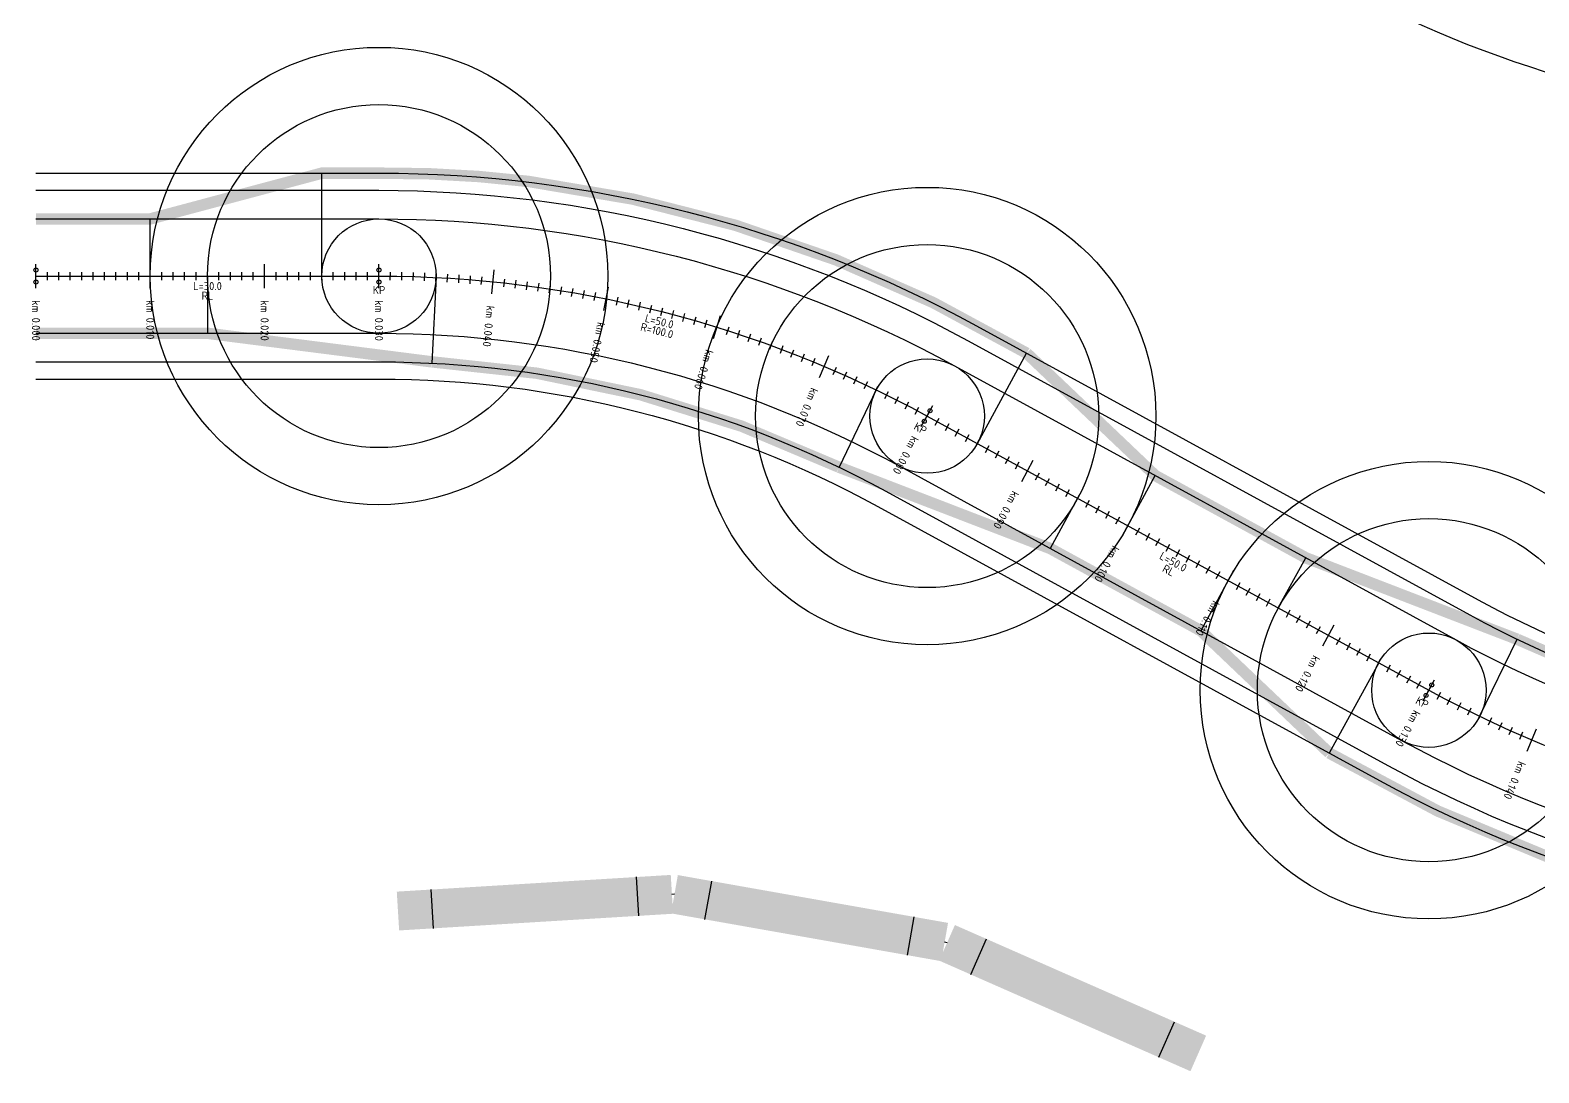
# Model space of a CAD drawing. Header units: metres. Extents: x 50 to 313, y -140 to 159.
# Drawn here: x 90.4 to 222.3, y 9.2 to 100.4 of the extents above; entities that cross this region are included whole.
import ezdxf

# ---------------------------------------------------------------- set-up
doc = ezdxf.new("R2010")
doc.units = ezdxf.units.M
for name, color, linetype, true_color in [('JBTFE_ANNOTATIONS_GEOMETRY', 2, 'Continuous', 0xffff00), ('JBTFE_ANNOTATIONS_MILEAGE', 2, 'Continuous', 0xffff00), ('JBTOB_KO_PLF', 4, 'Continuous', 0x00ffff), ('JBTOB_KO_SPO', 2, 'Continuous', 0xffff00)]:
    doc.layers.add(name, color=color, linetype=linetype, true_color=true_color)
doc.styles.add('RC-STANDARD', font='iso3098.shx')

# ---------------------------------------------------------------- blocks, each defined once
blk = doc.blocks.new('*Z14', base_point=(157.87, 117.84, 10.01))
at = {"color": 2}
for p, q in [((143.63, 122.92), (143.42, 126.32)), ((149.42, 122.61), (150.01, 125.96)), ((125.68, 121.82), (125.47, 125.22)), ((167.12, 119.48), (167.71, 122.83)), ((172.66, 117.79), (174.03, 120.9)), ((189.12, 110.55), (190.49, 113.66))]:
    blk.add_line(p, q, dxfattribs=at)
at = {"color": 6}
for p, q in [((146.75, 124.81), (146.53, 124.8)), ((170.59, 120.56), (170.38, 120.63))]:
    blk.add_line(p, q, dxfattribs=at)
at = {"color": 4, "transparency": 33554522, "const_width": 3.4}
for points in [[(122.57, 123.34), (146.53, 124.8)], [(146.75, 124.81), (170.38, 120.63)], [(170.59, 120.56), (192.56, 110.89)]]:
    blk.add_lwpolyline(points, dxfattribs=at)
blk = doc.blocks.new('*Z25', base_point=(190.79, 53.95))
at = {"color": 0}
for p, q in [((90.91, 78.51), (90.91, 79.21)), ((120.91, 78.51), (120.91, 79.21)), ((168.68, 66.31), (169.02, 66.93)), ((212.56, 42.34), (212.89, 42.96))]:
    blk.add_line(p, q, dxfattribs=at)
for centre in [(90.91, 79.39), (120.91, 79.39), (90.91, 78.34), (120.91, 78.34), (168.6, 66.16), (169.1, 67.08), (212.48, 42.19), (212.98, 43.11)]:
    blk.add_circle(centre, 0.175, dxfattribs=at)
at = {"color": 0, "char_height": 0.7, "attachment_point": 5, "style": 'RC-STANDARD'}
for s, insert in [('L=30.0', (105.91, 77.99)), ('KP', (120.91, 77.64)), ('RL', (105.91, 77.15))]:
    blk.add_mtext(s, dxfattribs=dict(at, insert=insert))
for s, insert, rotation in [('L=50.0', (145.43, 74.9), 345.6761), ('R=100.0', (145.22, 74.09), 345.6761), ('KP', (168.26, 65.54), 331.3521), ('L=50.0', (190.37, 53.87), 331.3521), ('RL', (189.97, 53.13), 331.3521), ('KP', (212.14, 41.57), 331.3521)]:
    blk.add_mtext(s, dxfattribs=dict(at, insert=insert, rotation=rotation))
blk = doc.blocks.new('*Z26', base_point=(190.11, 52.36))
at = {"color": 0}
for p, q in [((90.91, 77.81), (90.91, 79.91)), ((91.91, 78.51), (91.91, 79.21)), ((92.91, 78.51), (92.91, 79.21)), ((93.91, 78.51), (93.91, 79.21)), ((94.91, 78.51), (94.91, 79.21)), ((95.91, 78.51), (95.91, 79.21)), ((96.91, 78.51), (96.91, 79.21)), ((97.91, 78.51), (97.91, 79.21)), ((98.91, 78.51), (98.91, 79.21)), ((99.91, 78.51), (99.91, 79.21)), ((100.91, 77.81), (100.91, 79.91)), ((101.91, 78.51), (101.91, 79.21)), ((102.91, 78.51), (102.91, 79.21)), ((103.91, 78.51), (103.91, 79.21)), ((104.91, 78.51), (104.91, 79.21)), ((105.91, 78.51), (105.91, 79.21)), ((106.91, 78.51), (106.91, 79.21)), ((107.91, 78.51), (107.91, 79.21)), ((108.91, 78.51), (108.91, 79.21)), ((109.91, 78.51), (109.91, 79.21)), ((110.91, 77.81), (110.91, 79.91)), ((111.91, 78.51), (111.91, 79.21)), ((112.91, 78.51), (112.91, 79.21)), ((113.91, 78.51), (113.91, 79.21)), ((114.91, 78.51), (114.91, 79.21)), ((115.91, 78.51), (115.91, 79.21)), ((116.91, 78.51), (116.91, 79.21)), ((117.91, 78.51), (117.91, 79.21)), ((118.91, 78.51), (118.91, 79.21)), ((119.91, 78.51), (119.91, 79.21)), ((120.91, 77.81), (120.91, 79.91)), ((121.9, 78.51), (121.91, 79.21)), ((122.9, 78.49), (122.91, 79.19)), ((123.89, 78.47), (123.92, 79.17)), ((130.78, 77.32), (130.99, 79.41)), ((124.89, 78.43), (124.92, 79.13)), ((125.89, 78.39), (125.92, 79.09)), ((126.88, 78.33), (126.92, 79.03)), ((127.88, 78.27), (127.92, 78.97)), ((128.87, 78.19), (128.92, 78.89)), ((129.86, 78.11), (129.92, 78.8)), ((131.84, 77.91), (131.92, 78.6)), ((132.83, 77.79), (132.92, 78.49)), ((133.82, 77.67), (133.91, 78.36)), ((134.81, 77.54), (134.91, 78.23)), ((135.8, 77.39), (135.9, 78.08)), ((136.78, 77.24), (136.89, 77.93)), ((140.56, 75.84), (140.98, 77.9)), ((137.76, 77.07), (137.88, 77.76)), ((138.75, 76.9), (138.87, 77.59)), ((139.73, 76.72), (139.86, 77.41)), ((141.68, 76.32), (141.82, 77.01)), ((142.65, 76.11), (142.8, 76.79)), ((143.62, 75.89), (143.78, 76.57)), ((144.59, 75.65), (144.76, 76.33)), ((145.56, 75.41), (145.73, 76.09)), ((146.52, 75.16), (146.7, 75.84)), ((147.49, 74.9), (147.67, 75.58)), ((148.44, 74.63), (148.64, 75.3)), ((150.15, 73.39), (150.77, 75.4)), ((149.4, 74.35), (149.6, 75.02)), ((151.3, 73.76), (151.52, 74.43)), ((152.25, 73.45), (152.47, 74.12)), ((153.2, 73.13), (153.42, 73.8)), ((154.14, 72.81), (154.37, 73.47)), ((155.08, 72.47), (155.32, 73.13)), ((156.01, 72.12), (156.26, 72.78)), ((156.94, 71.77), (157.19, 72.42)), ((157.87, 71.4), (158.13, 72.05)), ((158.79, 71.03), (159.06, 71.68)), ((159.44, 70), (160.26, 71.93)), ((160.63, 70.25), (160.91, 70.89)), ((161.54, 69.85), (161.82, 70.49)), ((162.45, 69.44), (162.74, 70.08)), ((163.35, 69.02), (163.65, 69.65)), ((164.25, 68.59), (164.55, 69.22)), ((165.14, 68.15), (165.46, 68.78)), ((166.04, 67.71), (166.35, 68.33)), ((166.92, 67.25), (167.24, 67.87)), ((167.8, 66.79), (168.13, 67.4)), ((168.34, 65.7), (169.35, 67.54)), ((169.56, 65.83), (169.89, 66.45)), ((170.44, 65.35), (170.77, 65.97)), ((171.31, 64.87), (171.65, 65.49)), ((172.19, 64.39), (172.53, 65.01)), ((173.07, 63.92), (173.4, 64.53)), ((173.95, 63.44), (174.28, 64.05)), ((174.82, 62.96), (175.16, 63.57)), ((175.7, 62.48), (176.04, 63.09)), ((176.58, 62), (176.91, 62.61)), ((177.12, 60.9), (178.13, 62.75)), ((178.33, 61.04), (178.67, 61.65)), ((179.21, 60.56), (179.55, 61.17)), ((180.09, 60.08), (180.42, 60.69)), ((180.97, 59.6), (181.3, 60.21)), ((181.84, 59.12), (182.18, 59.74)), ((182.72, 58.64), (183.06, 59.26)), ((183.6, 58.16), (183.93, 58.78)), ((184.48, 57.68), (184.81, 58.3)), ((185.35, 57.2), (185.69, 57.82)), ((185.9, 56.11), (186.9, 57.95)), ((187.11, 56.24), (187.44, 56.86)), ((187.99, 55.76), (188.32, 56.38)), ((188.86, 55.29), (189.2, 55.9)), ((189.74, 54.81), (190.08, 55.42)), ((190.62, 54.33), (190.96, 54.94)), ((191.5, 53.85), (191.83, 54.46)), ((192.37, 53.37), (192.71, 53.98)), ((193.25, 52.89), (193.59, 53.5)), ((194.13, 52.41), (194.47, 53.02)), ((194.67, 51.32), (195.68, 53.16)), ((195.89, 51.45), (196.22, 52.06)), ((196.76, 50.97), (197.1, 51.58)), ((197.64, 50.49), (197.98, 51.11)), ((198.52, 50.01), (198.85, 50.63)), ((199.4, 49.53), (199.73, 50.15)), ((200.27, 49.05), (200.61, 49.67)), ((201.15, 48.57), (201.49, 49.19)), ((202.03, 48.09), (202.36, 48.71)), ((202.91, 47.61), (203.24, 48.23)), ((203.45, 46.52), (204.45, 48.36)), ((204.66, 46.66), (205, 47.27)), ((205.54, 46.18), (205.87, 46.79)), ((206.42, 45.7), (206.75, 46.31)), ((207.29, 45.22), (207.63, 45.83)), ((208.17, 44.74), (208.51, 45.35)), ((209.05, 44.26), (209.38, 44.87)), ((209.93, 43.78), (210.26, 44.39)), ((210.8, 43.3), (211.14, 43.91)), ((212.22, 41.73), (213.23, 43.57)), ((211.68, 42.82), (212.02, 43.43)), ((213.44, 41.86), (213.77, 42.48)), ((214.33, 41.4), (214.65, 42.02)), ((215.22, 40.94), (215.54, 41.56)), ((216.12, 40.49), (216.43, 41.11)), ((217.02, 40.05), (217.33, 40.68)), ((217.93, 39.61), (218.22, 40.25)), ((218.84, 39.19), (219.13, 39.83)), ((219.75, 38.78), (220.04, 39.42)), ((220.67, 38.37), (220.95, 39.02)), ((221.32, 37.33), (222.14, 39.27))]:
    blk.add_line(p, q, dxfattribs=at)
at = {"color": 0, "char_height": 0.7, "attachment_point": 4, "style": 'RC-STANDARD'}
for s, insert, rotation in [('km 0.000', (90.91, 76.76), 270), ('km 0.010', (100.91, 76.76), 270), ('km 0.020', (110.91, 76.76), 270), ('km 0.030', (120.91, 76.76), 270), ('km 0.040', (130.68, 76.27), 264.2704), ('km 0.050', (140.36, 74.81), 258.5408), ('km 0.060', (149.84, 72.39), 252.8113), ('km 0.070', (159.03, 69.03), 247.0817), ('km 0.080', (167.84, 64.78), 241.3521), ('km 0.090', (176.62, 59.98), 241.3521), ('km 0.100', (185.39, 55.19), 241.3521), ('km 0.110', (194.17, 50.39), 241.3521), ('km 0.120', (202.94, 45.6), 241.3521), ('km 0.130', (211.72, 40.81), 241.3521), ('km 0.140', (220.91, 36.37), 247.0817)]:
    blk.add_mtext(s, dxfattribs=dict(at, insert=insert, rotation=rotation))

msp = doc.modelspace()

# ---------------------------------------------------------------- linework, layer by layer
for p, q in [((115.91, 78.86), (115.91, 87.86)), ((100.91, 78.86), (100.91, 83.86)), ((105.91, 78.86), (105.91, 73.86)), ((125.9, 78.76), (125.53, 71.25)), ((173.24, 64.22), (177.55, 72.12)), ((164.4, 68.91), (161.14, 62.15)), ((186.4, 57.03), (188.8, 61.42)), ((182.01, 59.43), (179.61, 55.04)), ((199.56, 49.84), (201.96, 54.23)), ((195.18, 52.24), (192.78, 47.85)), ((217.16, 40.34), (220.44, 47.11)), ((208.34, 45.05), (204.02, 37.15))]:
    msp.add_line(p, q)
at = {"const_width": 1}
for points in [[(90.91, 83.86), (100.91, 83.86), (115.91, 87.86), (120.91, 87.86, -0.032221), (133.96, 87.14, -0.102958), (177.55, 72.12), (188.8, 61.42), (201.96, 54.23), (220.44, 47.11, 0.100335), (256.05, 38.02), (275.67, 35.41), (290.66, 35.41)], [(90.91, 73.86), (105.91, 73.86), (125.53, 71.36, -0.097187), (161.14, 62.15), (179.61, 55.04), (192.78, 47.85), (204.02, 37.15, 0.145405), (265.67, 21.41), (280.67, 25.41), (290.67, 25.41), (290.67, 25.41)]]:
    msp.add_lwpolyline(points, format="xyb", dxfattribs=at)
for centre, radius in [((120.91, 78.86), 20), ((120.91, 78.86), 15), ((168.85, 66.62), 20), ((120.91, 78.86), 5), ((168.85, 66.62), 15), ((168.85, 66.62), 5), ((212.73, 42.65), 20), ((212.73, 42.65), 15), ((212.73, 42.65), 5)]:
    msp.add_circle(centre, radius)
at = {"layer": 'JBTOB_KO_PLF', "flags": 128}
msp.add_lwpolyline([(90.91, 78.86), (120.91, 78.86, -0.125655), (168.85, 66.62), (212.73, 42.65, 0.125655), (260.67, 30.41), (290.67, 30.41)], format="xyb", dxfattribs=at)
at = {"layer": 'JBTOB_KO_SPO', "flags": 128}
for points in [[(91.54, 119.72), (130.12, 124.03, -0.147799), (187.01, 113.54), (206.91, 103.29, 0.115804), (251.25, 92.2), (283.49, 91.73)], [(90.91, 87.86), (120.91, 87.86, -0.125655), (173.16, 74.52), (217.04, 50.55, 0.125655), (260.67, 39.41), (290.67, 39.41)], [(90.91, 86.36), (120.91, 86.36, -0.125655), (172.44, 73.2), (216.32, 49.23, 0.125655), (260.67, 37.91), (290.67, 37.91)], [(90.91, 83.86), (120.91, 83.86, -0.125655), (171.25, 71.01), (215.12, 47.04, 0.125655), (260.67, 35.41), (290.67, 35.41)], [(90.91, 78.86), (120.91, 78.86, -0.125655), (168.85, 66.62), (212.73, 42.65, 0.125655), (260.67, 30.41), (290.67, 30.41)], [(90.91, 73.86), (120.91, 73.86, -0.125655), (166.45, 62.23), (210.33, 38.26, 0.125655), (260.67, 25.41), (290.67, 25.41)], [(90.91, 71.36), (120.91, 71.36, -0.125655), (165.25, 60.04), (209.13, 36.07, 0.125655), (260.67, 22.91), (290.67, 22.91)], [(90.91, 69.86), (120.91, 69.86, -0.125655), (164.53, 58.72), (208.41, 34.75, 0.125655), (260.67, 21.41), (290.67, 21.41)]]:
    msp.add_lwpolyline(points, format="xyb", dxfattribs=at)

# ---------------------------------------------------------------- block references
msp.add_blockref('*Z14', (157.87, 17.84, 10.01))
at = {"layer": 'JBTFE_ANNOTATIONS_GEOMETRY'}
msp.add_blockref('*Z25', (190.79, 53.95), dxfattribs=at)
at = {"layer": 'JBTFE_ANNOTATIONS_MILEAGE'}
msp.add_blockref('*Z26', (190.11, 52.36), dxfattribs=at)

doc.saveas('drawing.dxf')
